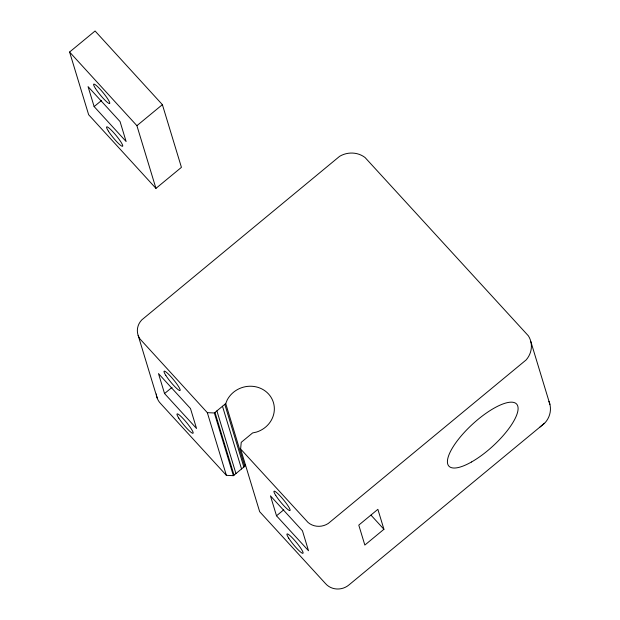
<?xml version="1.0" encoding="UTF-8"?>
<svg xmlns="http://www.w3.org/2000/svg" width="620" height="620" viewBox="0 0 620 620"><rect width="100%" height="100%" fill="white"/><g stroke="black" fill="none" stroke-linecap="round" stroke-linejoin="round"><path stroke-width="0.93" d="M240.614 448.989L241.234 442.339L252.611 432.938L256.533 432.062A25.048 23.397 -16.9 0 0 268.538 393.979A25.048 23.397 -16.9 0 0 227.176 400.009L225.726 403.581L214.35 412.982L207.328 412.649L140.019 338.993A16.422 15.337 -16.9 0 1 141.802 319.881L339.636 156.31A22.134 20.685 -16.9 0 1 365.056 157.526L528.38 335.839A22.126 20.669 -16.9 0 1 526.132 359.933L328.267 523.466A16.422 15.337 -16.9 0 1 308.094 522.505L240.614 448.989L259.664 511.678L325.655 583.738A16.422 15.337 -16.9 0 0 349.052 584.854L544.538 423.259M156.651 396.064A16.422 15.337 -16.9 0 0 160.379 403.287L226.378 475.346L233.399 475.68L244.768 466.279L245.497 464.489M69.595 52.034L95.077 31L162.386 104.656L181.435 167.346L155.953 188.379L88.644 114.723L69.595 52.034L136.911 125.682L155.953 188.379M94.132 106.593L88.071 86.645L120.055 121.567L126.116 141.515L94.132 106.593L101.409 100.58M136.911 125.682L162.386 104.656M164.548 393.553L158.488 373.604L190.48 408.534L196.54 428.482L164.548 393.553L172.004 387.399M276.512 515.801L270.452 495.853L302.444 530.774L308.504 550.723L276.512 515.801L283.743 509.818M383.935 529.279L364.839 545.065L358.779 525.117L377.875 509.33L383.935 529.279L371.016 515.166M540.036 426.979L545.182 422.623A22.126 20.669 -16.9 0 0 548.917 401.365M530.867 341.705L549.917 404.395M225.726 403.581L244.768 466.279M224.797 404.349L243.846 467.038M222.487 406.255L241.537 468.953M216.899 410.882L235.941 473.571M214.985 412.463L234.035 475.153M214.35 412.982L233.399 475.68M207.328 412.649L226.378 475.346M138.136 335.35L157.185 398.048M156.535 395.389A16.422 15.337 -16.9 0 1 156.411 394.026M471.464 462.009A45.919 14.95 -42.5 0 0 517.413 405.232A45.919 14.95 -42.5 0 0 459.42 438.061A45.919 14.95 -42.5 0 0 471.464 462.009M178.8 418.159A12.524 1.821 50.4 0 0 192.65 433.279A12.524 1.821 50.4 0 0 183.776 419.306A12.524 1.821 50.4 0 0 178.8 418.159M288.742 538.199A12.524 1.821 50.4 0 0 302.591 553.319A12.524 1.821 50.4 0 0 293.717 539.346A12.524 1.821 50.4 0 0 288.742 538.199M165.811 375.41A12.524 1.821 50.4 0 0 179.661 390.538A12.524 1.821 50.4 0 0 170.787 376.565A12.524 1.821 50.4 0 0 165.811 375.41M275.753 495.45A12.524 1.821 50.4 0 0 289.602 510.57A12.524 1.821 50.4 0 0 280.728 496.597A12.524 1.821 50.4 0 0 275.753 495.45M95.434 88.404A12.524 1.821 50.5 0 0 109.275 103.54A12.524 1.821 50.5 0 0 100.409 89.559A12.524 1.821 50.5 0 0 95.434 88.404M108.407 131.169A12.524 1.821 50.5 0 0 122.249 146.297A12.524 1.821 50.5 0 0 113.383 132.316A12.524 1.821 50.5 0 0 108.407 131.169"/></g></svg>
